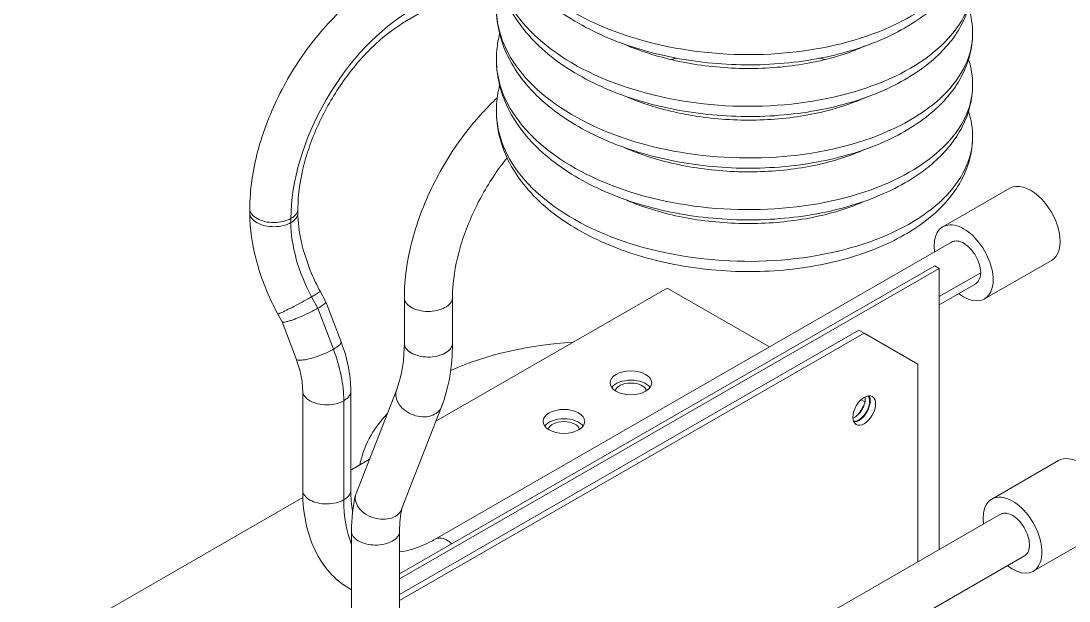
# Model space of a CAD drawing. Header units: millimetres. Extents: x 0 to 2102, y 0 to 1485.
# Drawn here: x 1582.5 to 1859.1, y 822.1 to 975.4 of the extents above; entities that cross this region are included whole.
import ezdxf

# ---------------------------------------------------------------- set-up
doc = ezdxf.new("R2010")
doc.units = ezdxf.units.MM
doc.header["$LTSCALE"] = 2.5
doc.layers.add('가시적인 것(ISO)', color=3, linetype='Continuous', lineweight=5)
doc.layers.add('가시적인 좁은 것(ISO)', color=3, linetype='Continuous', lineweight=5)

msp = doc.modelspace()

# ---------------------------------------------------------------- linework, layer by layer
at = {"layer": '가시적인 것(ISO)'}
for p, q in [((1693.254, 980.5661), (1684.226, 975.3672)), ((1843.5009, 931.1639), (1825.8232, 920.9841)), ((1642.8873, 925.7566), (1642.8873, 924.6692)), ((1655.5873, 925.7566), (1655.5873, 924.6692)), ((1691.839, 838.4568), (1828.1466, 916.9511)), ((1823.7281, 910.644), (1682.4218, 829.2711)), ((1824.8595, 909.9925), (1823.7281, 910.644)), ((1854.4796, 912.0991), (1836.8019, 901.9192)), ((1682.4218, 827.9681), (1824.8595, 909.9925)), ((1824.8595, 909.9925), (1824.8595, 835.7156)), ((1753.0174, 904.795), (1692.0267, 869.6728)), ((1753.0174, 904.795), (1780.0273, 889.241)), ((1824.8595, 900.4029), (1834.4843, 905.9455)), ((1661.4504, 903.9555), (1662.9543, 901.1629)), ((1683.6725, 902.2703), (1683.6725, 890.2241)), ((1696.3725, 902.2703), (1696.3725, 890.2241)), ((1662.9602, 901.1501), (1666.9729, 890.5981)), ((1650.2688, 897.9338), (1651.3856, 895.86)), ((1651.3822, 895.8663), (1655.1023, 886.0839)), ((1803.6463, 893.6889), (1682.4218, 823.8804)), ((1805.0605, 892.8745), (1803.6463, 893.6889)), ((1682.4218, 822.2516), (1805.0605, 892.8745)), ((1819.2026, 884.6675), (1805.0605, 892.8745)), ((1819.2026, 884.6675), (1819.2026, 832.458)), ((1656.8381, 877.6175), (1656.8381, 851.4198)), ((1669.5381, 877.6175), (1669.5381, 851.4198)), ((1681.6535, 878.0293), (1670.946, 850.5624)), ((1804.2345, 875.301), (1805.2627, 874.7089)), ((1693.4862, 873.4166), (1682.9329, 846.3454)), ((1674.45, 859.551), (1669.5381, 856.7224)), ((1856.3901, 859.2342), (1838.7125, 849.0543)), ((1656.8793, 849.4327), (1517.5509, 769.1988)), ((1704.7227, 766.5335), (1841.03, 845.0276)), ((1669.7218, 840.5555), (1669.7218, 779.4965)), ((1682.4218, 840.5555), (1682.4218, 779.4965)), ((1867.3688, 840.1694), (1849.6912, 829.9895)), ((1711.0604, 755.5279), (1847.3677, 834.022))]:
    msp.add_line(p, q, dxfattribs=at)
for centre, major_axis, ratio, start_param, end_param in [((1848.9902, 921.6315), (-5.4894, 9.5324), 0.57809312, 3.14159265, 6.28318531), ((1831.3126, 911.4516), (5.4894, -9.5324), 0.57809312, 5.32825888, 10.38067454), ((1734.6326, 854.4052), (-63, 0), 0.5758617, 4.81494211, 5.37448812), ((1743.4715, 877.2998), (-5.5, 0), 0.5758617, 3.53917364, 5.88560433), ((1743.4715, 877.2998), (-4.188, 0), 0.5758617, 3.29437285, 6.13040511), ((1802.5149, 873.9018), (1.9961, 3.4663), 0.57809312, 3.76577264, 5.65900532), ((1803.6463, 873.2502), (1.9961, 3.4663), 0.57809312, 3.40621536, 6.0185626), ((1803.6463, 873.2502), (-2.1209, -3.683), 0.57809312, 0.33854448, 2.80304817), ((1800.3936, 875.1233), (3.9923, 6.9327), 0.57809312, 4.48003295, 4.94474501), ((1734.6326, 854.4052), (-63, 0), 0.5758617, 5.79003826, 6.18063218), ((1725.7938, 867.1199), (-5.5, 0), 0.5758617, 3.53917364, 5.88560433), ((1725.7938, 867.1199), (-4.188, 0), 0.5758617, 3.29437285, 6.13040511), ((1861.8795, 849.7018), (5.4894, -9.5324), 0.57809312, 0, 3.14159265), ((1844.2018, 839.5219), (-5.4894, 9.5324), 0.57809312, 2.1857336, 7.23814928)]:
    msp.add_ellipse(centre, major_axis=major_axis, ratio=ratio, start_param=start_param, end_param=end_param, dxfattribs=at)
for centre, major_axis, ratio in [((1743.4715, 879.7524), (-5.5, 0), 0.5758617), ((1805.0605, 872.4358), (2.1209, 3.683), 0.57809312), ((1725.7938, 869.5726), (-5.5, 0), 0.5758617)]:
    msp.add_ellipse(centre, major_axis=major_axis, ratio=ratio, dxfattribs=at)
for points, knots in [([(1832.6248, 1006.1344), (1833.31, 1003.9049), (1833.6719, 1001.601), (1833.6719, 995.5516), (1832.7007, 991.7657), (1829.162, 984.8992), (1826.5847, 981.7281), (1819.8088, 975.7562), (1815.3449, 972.9877), (1804.9862, 968.3663), (1798.8809, 966.5271), (1786.1072, 964.1907), (1779.2845, 963.6529), (1765.8412, 963.9207), (1759.0532, 964.7108), (1746.2689, 967.5185), (1740.1152, 969.5686), (1729.1101, 974.7539), (1724.1351, 977.9643), (1715.999, 985.2957), (1712.7442, 989.5339), (1708.6827, 998.4024), (1707.747, 1003.1367), (1708.0243, 1007.8376), (1708.0288, 1007.9103), (1708.05, 1008.2261), (1708.0694, 1008.469), (1708.1601, 1009.4403), (1708.2569, 1010.1671), (1708.5032, 1011.5894), (1708.6512, 1012.286), (1708.8253, 1012.9784)], [167.1444778, 167.1444778, 167.1444778, 167.1444778, 168.1835149, 168.1835149, 169.88576799, 169.88576799, 171.58144881, 171.58144881, 173.5142237, 173.5142237, 175.56860357, 175.56860357, 177.60218709, 177.60218709, 179.60745619, 179.60745619, 181.61164033, 181.61164033, 183.63821585, 183.63821585, 185.68373989, 185.68373989, 187.64186206, 187.64186206, 187.67262708, 187.67262708, 187.775516, 187.775516, 188.0842901, 188.0842901, 188.38282607, 188.38282607, 188.38282607, 188.38282607]), ([(1832.6248, 992.4814), (1833.31, 990.2518), (1833.6719, 987.948), (1833.6719, 981.8985), (1832.7007, 978.1126), (1829.1619, 971.246), (1826.5846, 968.0749), (1819.8086, 962.1031), (1815.3447, 959.3346), (1804.9859, 954.7132), (1798.8806, 952.874), (1786.1069, 950.5377), (1779.2842, 949.9999), (1765.841, 950.2676), (1759.0529, 951.0579), (1746.2686, 953.8655), (1740.1149, 955.9157), (1729.1099, 961.101), (1724.1349, 964.3114), (1715.9989, 971.6428), (1712.7441, 975.8811), (1708.6827, 984.7495), (1707.747, 989.4838), (1708.0243, 994.1847), (1708.0288, 994.2574), (1708.05, 994.5731), (1708.0694, 994.8161), (1708.1601, 995.7873), (1708.257, 996.5142), (1708.5033, 997.9364), (1708.6512, 998.633), (1708.8253, 999.3253)], [128.67965148, 128.67965148, 128.67965148, 128.67965148, 129.71868227, 129.71868227, 131.4209594, 131.4209594, 133.11664074, 133.11664074, 135.04941887, 135.04941887, 137.10379906, 137.10379906, 139.13738206, 139.13738206, 141.14265095, 141.14265095, 143.14683525, 143.14683525, 145.17341118, 145.17341118, 147.21893508, 147.21893508, 149.17705485, 149.17705485, 149.20780692, 149.20780692, 149.31069583, 149.31069583, 149.61946993, 149.61946993, 149.91799314, 149.91799314, 149.91799314, 149.91799314]), ([(1642.8873, 925.7566), (1642.8873, 930.6201), (1643.6282, 935.858), (1646.3817, 946.1853), (1648.398, 951.4048), (1653.3794, 961.2133), (1656.3899, 965.9328), (1663.0279, 974.3537), (1666.7329, 978.1631), (1672.952, 983.2367), (1675.408, 984.9445), (1677.8883, 986.3728)], [0, 0, 0, 0, 1.71130136, 1.71130136, 3.37924485, 3.37924485, 5.01933855, 5.01933855, 6.65224087, 6.65224087, 7.66071026, 7.66071026, 7.66071026, 7.66071026]), ([(1832.6253, 978.8298), (1833.3104, 976.6004), (1833.6719, 974.2957), (1833.6719, 968.2486), (1832.7023, 964.4657), (1829.1676, 957.6011), (1826.5915, 954.4294), (1819.8182, 948.4567), (1815.3558, 945.6878), (1804.9997, 941.0649), (1798.8953, 939.2248), (1786.1227, 936.8864), (1779.3003, 936.3476), (1765.857, 936.6133), (1759.0686, 937.4024), (1746.2834, 940.2082), (1740.129, 942.2574), (1729.1221, 947.4409), (1724.146, 950.6504), (1716.0072, 957.9802), (1712.7508, 962.2178), (1708.6857, 971.0855), (1707.7481, 975.8199), (1708.0237, 980.5229), (1708.0284, 980.5974), (1708.0496, 980.9149), (1708.069, 981.1579), (1708.1595, 982.1291), (1708.2562, 982.856), (1708.5025, 984.28), (1708.6508, 984.9782), (1708.8253, 985.6723)], [90.21444657, 90.21444657, 90.21444657, 90.21444657, 91.25383974, 91.25383974, 92.95473551, 92.95473551, 94.6503872, 94.6503872, 96.58297896, 96.58297896, 98.63734066, 98.63734066, 100.67095392, 100.67095392, 102.67623469, 102.67623469, 104.68040944, 104.68040944, 106.70696195, 106.70696195, 108.75249377, 108.75249377, 110.71075191, 110.71075191, 110.74224834, 110.74224834, 110.84513725, 110.84513725, 111.15391136, 111.15391136, 111.45316803, 111.45316803, 111.45316803, 111.45316803]), ([(1684.226, 975.3672), (1681.5527, 973.8277), (1678.7595, 971.7451), (1673.4376, 966.8028), (1670.8416, 963.8892), (1666.0943, 957.4941), (1663.8971, 953.9206), (1660.2202, 946.5871), (1658.7023, 942.7328), (1656.5534, 935.3012), (1655.8914, 931.6273), (1655.6155, 927.4262), (1655.5873, 926.5793), (1655.5873, 925.7566)], [0, 0, 0, 0, 1.20487449, 1.20487449, 2.40310968, 2.40310968, 3.63205291, 3.63205291, 4.87386627, 4.87386627, 6.10870513, 6.10870513, 6.42916177, 6.42916177, 6.42916177, 6.42916177]), ([(1832.6273, 965.1834), (1833.3126, 962.9559), (1833.6719, 960.647), (1833.6719, 954.612), (1832.7111, 950.8458), (1829.1984, 943.9918), (1826.6287, 940.8173), (1819.8696, 934.8399), (1815.4157, 932.0685), (1805.0737, 927.4376), (1798.9744, 925.5923), (1786.2083, 923.2431), (1779.3871, 922.6984), (1765.9436, 922.953), (1759.1538, 923.7366), (1746.3632, 926.5318), (1740.2049, 928.5758), (1729.1881, 933.7496), (1724.2059, 936.9543), (1716.0523, 944.2757), (1712.7872, 948.5094), (1708.7024, 957.3733), (1707.7542, 962.108), (1708.0208, 966.8227), (1708.026, 966.9067), (1708.048, 967.2424), (1708.068, 967.494), (1708.1616, 968.4999), (1708.2628, 969.2527), (1708.5132, 970.677), (1708.657, 971.35), (1708.8253, 972.0192)], [51.74714406, 51.74714406, 51.74714406, 51.74714406, 52.7885033, 52.7885033, 54.48193835, 54.48193835, 56.17743001, 56.17743001, 58.10901339, 58.10901339, 60.16327353, 60.16327353, 62.19705036, 62.19705036, 64.2023956, 64.2023956, 66.20651901, 66.20651901, 68.23294504, 68.23294504, 70.27851849, 70.27851849, 72.2375226, 72.2375226, 72.27304129, 72.27304129, 72.37960181, 72.37960181, 72.69940262, 72.69940262, 72.98793378, 72.98793378, 72.98793378, 72.98793378]), ([(1741.5195, 969.3101), (1742.8178, 968.7382), (1744.1597, 968.199), (1750.04, 966.0571), (1755.0228, 964.7792), (1765.3142, 963.1187), (1770.7549, 962.7322), (1781.3814, 962.9006), (1786.6981, 963.4671), (1796.4653, 965.4403), (1801.0426, 966.8709), (1805.0488, 968.6392), (1805.1413, 968.6804), (1805.2335, 968.7217)], [131.31307877, 131.31307877, 131.31307877, 131.31307877, 131.79218862, 131.79218862, 133.35982992, 133.35982992, 134.95645166, 134.95645166, 136.56807113, 136.56807113, 138.17429876, 138.17429876, 138.21240786, 138.21240786, 138.21240786, 138.21240786]), ([(1832.6204, 951.5074), (1833.3071, 949.2784), (1833.6719, 946.9823), (1833.6719, 940.9143), (1832.6873, 937.1029), (1829.1148, 930.2203), (1826.5276, 927.0534), (1819.73, 921.0888), (1815.253, 918.3242), (1804.8728, 913.715), (1798.7598, 911.8836), (1785.9764, 909.564), (1779.1517, 909.0349), (1765.7089, 909.3197), (1758.9231, 910.1184), (1746.1469, 912.9422), (1739.9992, 915.0003), (1729.0093, 920.2005), (1724.0437, 923.4181), (1715.9303, 930.7623), (1712.6888, 935.0065), (1708.8978, 943.3517), (1707.9719, 947.4559), (1707.9719, 951.8681), (1707.9784, 952.2137), (1708.0302, 953.596), (1708.1275, 954.6322), (1708.4186, 956.567), (1708.6004, 957.4692), (1708.8257, 958.3647)], [13.28358883, 13.28358883, 13.28358883, 13.28358883, 14.31962951, 14.31962951, 16.033297, 16.033297, 17.72922304, 17.72922304, 19.66353393, 19.66353393, 21.71806283, 21.71806283, 23.75139651, 23.75139651, 25.75656822, 25.75656822, 27.76083183, 27.76083183, 29.78760089, 29.78760089, 31.83305696, 31.83305696, 33.55144702, 33.55144702, 33.69747351, 33.69747351, 34.13586228, 34.13586228, 34.52154452, 34.52154452, 34.52154452, 34.52154452]), ([(1683.6725, 902.2703), (1683.6725, 907.1339), (1684.4134, 912.3717), (1687.1669, 922.699), (1689.1832, 927.9185), (1694.1647, 937.727), (1697.1751, 942.4465), (1702.8934, 949.7007), (1705.4905, 952.5308), (1708.1973, 955.0505)], [0, 0, 0, 0, 1.71130196, 1.71130196, 3.37924543, 3.37924543, 5.01933911, 5.01933911, 6.19876136, 6.19876136, 6.19876136, 6.19876136]), ([(1741.521, 955.6565), (1744.2598, 954.4534), (1747.207, 953.3886), (1755.0648, 951.1142), (1760.2627, 950.1259), (1770.7961, 949.0745), (1776.2638, 949.0132), (1786.7339, 949.8161), (1791.8657, 950.6959), (1799.6075, 952.8215), (1802.5499, 953.8722), (1805.2043, 955.0584)], [163.88799923, 163.88799923, 163.88799923, 163.88799923, 164.89759354, 164.89759354, 166.47591055, 166.47591055, 168.07970266, 168.07970266, 169.69193385, 169.69193385, 170.78171467, 170.78171467, 170.78171467, 170.78171467]), ([(1741.5234, 942.0026), (1743.0149, 941.3459), (1744.5643, 940.732), (1750.7035, 938.5606), (1755.7185, 937.3207), (1766.0499, 935.7409), (1771.4983, 935.3979), (1782.112, 935.6524), (1787.4079, 936.2619), (1796.9991, 938.2897), (1801.4344, 939.713), (1805.2337, 941.4157)], [196.46977078, 196.46977078, 196.46977078, 196.46977078, 197.01985708, 197.01985708, 198.58893872, 198.58893872, 200.18663803, 200.18663803, 201.7984826, 201.7984826, 203.36825483, 203.36825483, 203.36825483, 203.36825483]), ([(1710.7879, 939.1965), (1710.2765, 938.5582), (1709.7743, 937.9074), (1706.8796, 934.0078), (1704.6823, 930.4343), (1701.0054, 923.1009), (1699.4875, 919.2465), (1697.3386, 911.815), (1696.6766, 908.1411), (1696.4007, 903.9399), (1696.3725, 903.0931), (1696.3725, 902.2703)], [2.15202378, 2.15202378, 2.15202378, 2.15202378, 2.40310896, 2.40310896, 3.63205217, 3.63205217, 4.87386553, 4.87386553, 6.10870439, 6.10870439, 6.42916178, 6.42916178, 6.42916178, 6.42916178]), ([(1741.5244, 928.3492), (1743.0559, 927.6749), (1744.6486, 927.0457), (1750.8418, 924.8686), (1755.8635, 923.6367), (1766.2028, 922.0738), (1771.6526, 921.7398), (1782.2634, 922.0122), (1787.5548, 922.6306), (1797.0856, 924.6643), (1801.4708, 926.0766), (1805.2338, 927.7628)], [229.04743909, 229.04743909, 229.04743909, 229.04743909, 229.61225029, 229.61225029, 231.18163186, 231.18163186, 232.7795508, 232.7795508, 234.39143661, 234.39143661, 235.94574338, 235.94574338, 235.94574338, 235.94574338]), ([(1650.2688, 897.9338), (1648.0876, 901.984), (1646.3037, 906.2889), (1643.8309, 914.7015), (1643.0952, 918.9129), (1642.9003, 923.4796), (1642.8873, 924.077), (1642.8873, 924.6692)], [0, 0, 0, 0, 1.38098376, 1.38098376, 2.74329206, 2.74329206, 2.94999983, 2.94999983, 2.94999983, 2.94999983]), ([(1655.5873, 924.6692), (1655.5873, 922.3347), (1655.8899, 919.7013), (1657.1013, 914.2833), (1658.0217, 911.4334), (1659.8669, 907.0682), (1660.6229, 905.4921), (1661.4504, 903.9555)], [0, 0, 0, 0, 0.92558622, 0.92558622, 1.84943729, 1.84943729, 2.37355245, 2.37355245, 2.37355245, 2.37355245]), ([(1835.8056, 908.8626), (1835.8056, 908.9141), (1835.8049, 908.9661), (1835.7862, 909.7038), (1835.6549, 910.4444), (1835.1797, 911.9514), (1834.8407, 912.7035), (1834.4191, 913.4126), (1834.1747, 913.8236), (1833.9047, 914.2165), (1833.3237, 914.9515), (1833.0145, 915.2911), (1832.1369, 916.1234), (1831.5517, 916.5402), (1830.3875, 917.1066), (1829.8198, 917.2508), (1828.8721, 917.2456), (1828.4835, 917.1451), (1828.1466, 916.9511)], [-0.51441455, -0.51441455, -0.51441455, -0.51441455, -0.49547307, -0.49547307, -0.24754859, -0.24754859, 0, 0, 0, 0.14346373, 0.14346373, 0.28695824, 0.28695824, 0.53464698, 0.53464698, 0.78232997, 0.78232997, 0.9846655, 0.9846655, 0.9846655, 0.9846655]), ([(1834.4843, 905.9455), (1834.5266, 905.9698), (1834.5681, 905.9957), (1835.0055, 906.2895), (1835.315, 906.6909), (1835.7089, 907.679), (1835.8056, 908.2407), (1835.8056, 908.8626)], [2.985820932, 2.985820932, 2.985820932, 2.985820932, 3.011198751, 3.011198751, 3.258817588, 3.258817588, 3.487334086, 3.487334086, 3.487334086, 3.487334086]), ([(1660.8377, 899.4491), (1660.2597, 899.1162), (1659.5961, 898.7633), (1658.1741, 898.0576), (1657.4297, 897.7117), (1655.9484, 897.0677), (1655.2254, 896.7761), (1654.2047, 896.3998), (1653.8679, 896.2829), (1653.401, 896.1322), (1653.2524, 896.0863), (1652.9692, 896.0031), (1652.8348, 895.9658), (1652.6986, 895.9306), (1652.6892, 895.9282), (1652.6798, 895.9258)], [0.99823998, 0.99823998, 0.99823998, 0.99823998, 1.24354373, 1.24354373, 1.48783709, 1.48783709, 1.73344679, 1.73344679, 1.86528322, 1.86528322, 1.93080432, 1.93080432, 1.99638593, 1.99638593, 2.00129785, 2.00129785, 2.00129785, 2.00129785]), ([(1662.9543, 901.1629), (1662.9785, 901.1179), (1662.9699, 901.0578), (1662.8413, 900.8287), (1662.6139, 900.6149), (1661.899, 900.0896), (1661.417, 899.7827), (1660.8377, 899.4491)], [0.389611116, 0.389611116, 0.389611116, 0.389611116, 0.50789453, 0.50789453, 0.752424677, 0.752424677, 0.998239976, 0.998239976, 0.998239976, 0.998239976]), ([(1651.3856, 895.86), (1651.4207, 895.7947), (1651.525, 895.7614), (1651.9139, 895.7606), (1652.2373, 895.814), (1652.661, 895.921), (1652.6704, 895.9234), (1652.6798, 895.9258)], [1.607362907, 1.607362907, 1.607362907, 1.607362907, 1.778673613, 1.778673613, 1.997349581, 1.997349581, 2.002260123, 2.002260123, 2.002260123, 2.002260123]), ([(1666.9729, 890.5981), (1668.1123, 887.6018), (1668.9068, 884.5158), (1669.4512, 880.2235), (1669.5381, 878.9053), (1669.5381, 877.6175)], [0, 0, 0, 0, 0.97917572, 0.97917572, 1.41980545, 1.41980545, 1.41980545, 1.41980545]), ([(1681.6535, 878.0293), (1682.7974, 880.9637), (1683.5194, 884.6577), (1683.665, 889.2592), (1683.6725, 889.7388), (1683.6725, 890.2241)], [0, 0, 0, 0, 1.62596684, 1.62596684, 1.81237314, 1.81237314, 1.81237314, 1.81237314]), ([(1656.8381, 877.6175), (1656.8381, 878.8482), (1656.6899, 880.2652), (1656.0945, 883.1375), (1655.6606, 884.6156), (1655.1023, 886.0839)], [0, 0, 0, 0, 0.51793443, 0.51793443, 1.00588268, 1.00588268, 1.00588268, 1.00588268]), ([(1669.7218, 825.0614), (1667.8083, 826.1213), (1666.0504, 827.471), (1662.2939, 831.3875), (1660.5194, 834.2607), (1657.8958, 840.9203), (1657.1143, 844.8484), (1656.8587, 849.7901), (1656.8381, 850.6008), (1656.8381, 851.4198)], [3.92019414, 3.92019414, 3.92019414, 3.92019414, 4.83851188, 4.83851188, 6.19413566, 6.19413566, 7.68391257, 7.68391257, 7.97206195, 7.97206195, 7.97206195, 7.97206195]), ([(1670.946, 850.5624), (1670.8141, 850.2241), (1670.7389, 849.8664), (1670.6961, 848.8955), (1670.826, 848.274), (1671.3924, 847.0404), (1671.8329, 846.4416), (1672.4156, 845.8911), (1672.4312, 845.8765), (1672.4469, 845.862)], [1.336085045, 1.336085045, 1.336085045, 1.336085045, 1.487805544, 1.487805544, 1.734460543, 1.734460543, 1.988929731, 1.988929731, 1.995878779, 1.995878779, 1.995878779, 1.995878779]), ([(1682.9329, 846.3454), (1682.8521, 846.138), (1682.7497, 845.9378), (1682.2987, 845.2386), (1681.8293, 844.8039), (1680.6628, 844.1319), (1679.9782, 843.9001), (1678.4812, 843.6688), (1677.6834, 843.6711), (1676.0738, 843.9114), (1675.2773, 844.1479), (1673.7686, 844.8374), (1673.0748, 845.29), (1672.4783, 845.833), (1672.4626, 845.8475), (1672.4469, 845.862)], [0.6529211, 0.6529211, 0.6529211, 0.6529211, 0.74629679, 0.74629679, 0.99448351, 0.99448351, 1.24130799, 1.24130799, 1.48756584, 1.48756584, 1.73453253, 1.73453253, 1.98913327, 1.98913327, 1.99607831, 1.99607831, 1.99607831, 1.99607831]), ([(1841.03, 845.0276), (1841.0515, 845.04), (1841.0732, 845.052), (1841.0952, 845.0637), (1841.3396, 845.1932), (1841.6096, 845.2752), (1842.1906, 845.3409), (1842.4997, 845.3245), (1843.3773, 845.1461), (1843.9626, 844.8888), (1845.1268, 844.1144), (1845.6945, 843.6047), (1846.7376, 842.3976), (1847.203, 841.7116), (1847.9694, 840.2519), (1848.2631, 839.4921), (1848.6383, 837.9977), (1848.7164, 837.2775), (1848.6445, 835.9716), (1848.4953, 835.3984), (1848.0209, 834.5372), (1847.7254, 834.228), (1847.3677, 834.022)], [-0.01290076, -0.01290076, -0.01290076, -0.01290076, 0, 0, 0, 0.14346373, 0.14346373, 0.28695824, 0.28695824, 0.53464698, 0.53464698, 0.78232997, 0.78232997, 1.03000711, 1.03000711, 1.27767826, 1.27767826, 1.52534333, 1.52534333, 1.77300218, 1.77300218, 1.98770762, 1.98770762, 1.98770762, 1.98770762]), ([(1682.4218, 835.085), (1684.7387, 835.3462), (1687.4823, 836.1814), (1690.834, 837.8943), (1691.3351, 838.1666), (1691.839, 838.4568)], [4.72843321, 4.72843321, 4.72843321, 4.72843321, 6.03498985, 6.03498985, 6.26212673, 6.26212673, 6.26212673, 6.26212673])]:
    msp.add_open_spline(points, degree=3, knots=knots, dxfattribs=at)
for points in [[(1755.5479, 965.5273), (1755.0298, 965.4145), (1754.5143, 965.2971), (1754.0018, 965.1753)], [(1794.7904, 965.176), (1794.3126, 965.2948), (1793.831, 965.4093), (1793.346, 965.5193)], [(1696.3725, 890.2241), (1696.3725, 884.1377), (1695.4215, 878.381), (1693.4862, 873.4166)], [(1669.5381, 851.4198), (1669.5381, 849.4049), (1669.7136, 847.5174), (1670.0324, 845.8246)], [(1669.7218, 840.5555), (1669.7218, 843.917), (1670.0807, 847.1541), (1670.8157, 850.1503)], [(1683.0232, 846.577), (1682.6355, 844.7984), (1682.4218, 842.7577), (1682.4218, 840.5555)]]:
    msp.add_open_spline(points, degree=3, dxfattribs=at)
at = {"layer": '가시적인 좁은 것(ISO)'}
for p, q in [((1653.7275, 923.1709), (1653.7275, 922.9872)), ((1653.7275, 922.9872), (1653.7275, 922.0835)), ((1824.8595, 902.5591), (1835.8056, 908.8626)), ((1659.1929, 902.5034), (1660.8377, 899.4491)), ((1660.8377, 899.4491), (1664.9503, 888.6345)), ((1667.6782, 875.0318), (1667.6782, 874.0762)), ((1667.6782, 874.0762), (1667.6782, 848.8341))]:
    msp.add_line(p, q, dxfattribs=at)
for centre, major_axis, start_param, end_param in [((1685.5473, 941.4947), (-22.4564, -38.9963), 3.92505711, 5.49585344), ((1674.9407, 909.8677), (14.971, -25.9975), 3.92892453, 4.6631387), ((1646.465, 887.2477), (14.971, -25.9975), 0.78733187, 1.30006987), ((1699.498, 867.1579), (-22.4564, -38.9963), 5.49585344, 5.85619174)]:
    msp.add_ellipse(centre, major_axis=major_axis, ratio=0.57809312, start_param=start_param, end_param=end_param, dxfattribs=at)
for points, knots in [([(1833.6656, 999.3084), (1833.6587, 995.2234), (1832.2978, 991.1384), (1829.637, 987.332), (1825.9642, 982.0777), (1819.822, 977.3656), (1811.9429, 973.8003), (1804.0637, 970.2351), (1794.4635, 967.8248), (1784.2868, 966.8996), (1774.1101, 965.9745), (1763.3775, 966.5371), (1753.3687, 968.5634), (1743.3599, 970.5897), (1734.095, 974.0763), (1726.6788, 978.6504), (1719.2626, 983.2245), (1713.71, 988.8777), (1710.683, 994.9787), (1708.8887, 998.5952), (1707.984, 1002.3651), (1707.9812, 1006.1348)], [29.05973205, 29.05973205, 29.05973205, 29.05973205, 29.42000188, 29.42000188, 29.42000188, 29.91730913, 29.91730913, 29.91730913, 30.41461637, 30.41461637, 30.41461637, 30.91192361, 30.91192361, 30.91192361, 31.40923085, 31.40923085, 31.40923085, 31.90653809, 31.90653809, 31.90653809, 32.2013247, 32.2013247, 32.2013247, 32.2013247]), ([(1833.6635, 985.6548), (1833.6659, 983.6312), (1833.3374, 981.6076), (1832.6737, 979.6181), (1830.8243, 974.0739), (1826.3759, 968.8058), (1819.8592, 964.4849), (1813.3424, 960.164), (1804.7702, 956.7998), (1795.1649, 954.8362), (1785.5595, 952.8726), (1774.9402, 952.3144), (1764.5732, 953.2711), (1754.2063, 954.2278), (1744.1125, 956.6982), (1735.4954, 960.4307), (1726.8784, 964.1632), (1719.7554, 969.151), (1714.9758, 974.8422), (1710.3953, 980.2965), (1707.9758, 986.387), (1707.9722, 992.4816)], [22.77654674, 22.77654674, 22.77654674, 22.77654674, 22.95500774, 22.95500774, 22.95500774, 23.45231498, 23.45231498, 23.45231498, 23.94962222, 23.94962222, 23.94962222, 24.44692946, 24.44692946, 24.44692946, 24.94423671, 24.94423671, 24.94423671, 25.44154395, 25.44154395, 25.44154395, 25.91813939, 25.91813939, 25.91813939, 25.91813939]), ([(1833.6719, 972.002), (1833.6712, 966.4006), (1831.0653, 960.8049), (1826.159, 955.9158), (1821.2194, 950.9935), (1813.9579, 946.7981), (1805.2405, 943.8727), (1796.523, 940.9473), (1786.3672, 939.2985), (1775.9838, 939.166), (1765.6004, 939.0335), (1755.0104, 940.4181), (1745.4765, 943.1978), (1735.9427, 945.9774), (1727.4841, 950.1473), (1721.1095, 955.253), (1714.7348, 960.3588), (1710.4569, 966.3909), (1708.7857, 972.6731), (1708.2443, 974.7082), (1707.9769, 976.7682), (1707.9795, 978.8282)], [16.49336143, 16.49336143, 16.49336143, 16.49336143, 16.98732083, 16.98732083, 16.98732083, 17.48462807, 17.48462807, 17.48462807, 17.98193532, 17.98193532, 17.98193532, 18.47924256, 18.47924256, 18.47924256, 18.9765498, 18.9765498, 18.9765498, 19.47385704, 19.47385704, 19.47385704, 19.63495408, 19.63495408, 19.63495408, 19.63495408]), ([(1833.6632, 958.3493), (1833.6592, 954.8097), (1832.643, 951.27), (1830.6347, 947.9122), (1827.4351, 942.5627), (1821.7237, 937.6863), (1814.1816, 933.9074), (1806.6394, 930.1285), (1797.2817, 927.4554), (1787.2241, 926.2499), (1777.1666, 925.0443), (1766.4295, 925.3094), (1756.2931, 927.0566), (1746.1567, 928.8037), (1736.6415, 932.03), (1728.8818, 936.3938), (1721.1222, 940.7576), (1715.1339, 946.2509), (1711.6309, 952.2614), (1709.2155, 956.4059), (1707.9851, 960.7909), (1707.9792, 965.1758)], [10.21017612, 10.21017612, 10.21017612, 10.21017612, 10.52232668, 10.52232668, 10.52232668, 11.01963393, 11.01963393, 11.01963393, 11.51694117, 11.51694117, 11.51694117, 12.01424841, 12.01424841, 12.01424841, 12.51155565, 12.51155565, 12.51155565, 13.00886289, 13.00886289, 13.00886289, 13.35176878, 13.35176878, 13.35176878, 13.35176878]), ([(1833.666, 944.6956), (1833.6685, 943.2177), (1833.4937, 941.7398), (1833.1388, 940.2751), (1831.7847, 934.6865), (1827.8116, 929.3017), (1821.6934, 924.8058), (1815.5751, 920.3098), (1807.324, 916.7124), (1797.9238, 914.4854), (1788.5237, 912.2585), (1777.9934, 911.4072), (1767.5886, 912.0761), (1757.1838, 912.7449), (1746.9255, 914.9333), (1738.0367, 918.4232), (1729.1479, 921.9131), (1721.6467, 926.6982), (1716.4273, 932.2509), (1711.208, 937.8036), (1708.281, 944.1135), (1707.9955, 950.4711), (1707.9798, 950.8215), (1707.9721, 951.172), (1707.9723, 951.5224)], [3.92699082, 3.92699082, 3.92699082, 3.92699082, 4.05733254, 4.05733254, 4.05733254, 4.55463978, 4.55463978, 4.55463978, 5.05194702, 5.05194702, 5.05194702, 5.54925426, 5.54925426, 5.54925426, 6.04656151, 6.04656151, 6.04656151, 6.54386875, 6.54386875, 6.54386875, 7.04117599, 7.04117599, 7.04117599, 7.06858347, 7.06858347, 7.06858347, 7.06858347]), ([(1653.7275, 923.1709), (1653.1428, 922.8342), (1652.4495, 922.5665), (1650.9237, 922.1991), (1650.1058, 922.103), (1648.4521, 922.0968), (1647.6321, 922.1867), (1646.0981, 922.5425), (1645.3988, 922.8049), (1644.2142, 923.4694), (1643.7403, 923.8651), (1643.0824, 924.7388), (1642.9048, 925.2085), (1642.8877, 925.7086), (1642.8873, 925.7326), (1642.8873, 925.7566)], [0, 0, 0, 0, 0.24805924, 0.24805924, 0.49611848, 0.49611848, 0.74417772, 0.74417772, 0.99223696, 0.99223696, 1.2402962, 1.2402962, 1.48835544, 1.48835544, 1.50086087, 1.50086087, 1.50086087, 1.50086087]), ([(1653.7275, 922.0835), (1653.1428, 921.7468), (1652.4495, 921.4791), (1650.9237, 921.1118), (1650.1058, 921.0157), (1648.4521, 921.0095), (1647.6321, 921.0994), (1646.0981, 921.4551), (1645.3988, 921.7176), (1644.2142, 922.3821), (1643.7403, 922.7778), (1643.0824, 923.6515), (1642.9048, 924.1212), (1642.8877, 924.6212), (1642.8873, 924.6452), (1642.8873, 924.6692)], [0, 0, 0, 0, 0.24805924, 0.24805924, 0.49611848, 0.49611848, 0.74417772, 0.74417772, 0.99223696, 0.99223696, 1.2402962, 1.2402962, 1.48835544, 1.48835544, 1.50086087, 1.50086087, 1.50086087, 1.50086087]), ([(1655.5873, 925.7566), (1655.5873, 925.3373), (1655.4621, 924.9207), (1655.0587, 924.2712), (1654.8528, 924.0282), (1654.3519, 923.5726), (1654.0585, 923.3615), (1653.7275, 923.1709)], [3.502025255, 3.502025255, 3.502025255, 3.502025255, 3.720888609, 3.720888609, 3.861337642, 3.861337642, 4.001786675, 4.001786675, 4.001786675, 4.001786675]), ([(1655.5873, 924.6692), (1655.5873, 924.2499), (1655.4621, 923.8333), (1655.0587, 923.1839), (1654.8528, 922.9409), (1654.3519, 922.4853), (1654.0585, 922.2742), (1653.7275, 922.0835)], [3.502025255, 3.502025255, 3.502025255, 3.502025255, 3.720888609, 3.720888609, 3.861337642, 3.861337642, 4.001786675, 4.001786675, 4.001786675, 4.001786675]), ([(1659.1929, 902.5034), (1658.6082, 902.1667), (1657.9443, 901.7936), (1656.5329, 901.0165), (1655.7989, 900.62), (1654.3569, 899.8555), (1653.6626, 899.4949), (1652.4058, 898.8576), (1651.8553, 898.587), (1650.9719, 898.1723), (1650.6475, 898.0321), (1650.342, 897.9268), (1650.2785, 897.9158), (1650.2688, 897.9338)], [0, 0, 0, 0, 0.24805924, 0.24805924, 0.49611848, 0.49611848, 0.74417772, 0.74417772, 0.99223696, 0.99223696, 1.2402962, 1.2402962, 1.39364393, 1.39364393, 1.39364393, 1.39364393]), ([(1661.4504, 903.9555), (1661.4554, 903.9463), (1661.4464, 903.9297), (1661.35, 903.8285), (1661.1358, 903.677), (1660.5988, 903.3363), (1660.365, 903.193), (1659.8268, 902.8714), (1659.5239, 902.694), (1659.1929, 902.5034)], [3.394855275, 3.394855275, 3.394855275, 3.394855275, 3.472829368, 3.472829368, 3.720888609, 3.720888609, 3.861337642, 3.861337642, 4.001786675, 4.001786675, 4.001786675, 4.001786675]), ([(1683.6725, 902.2703), (1683.6725, 901.8023), (1683.8286, 901.3385), (1684.4412, 900.4626), (1684.8969, 900.0598), (1686.0508, 899.3777), (1686.738, 899.1047), (1688.2552, 898.7259), (1689.0708, 898.6237), (1690.7242, 898.6049), (1691.5462, 898.6886), (1693.0882, 899.0328), (1693.7935, 899.2899), (1694.9931, 899.9454), (1695.476, 900.3375), (1696.1537, 901.2061), (1696.342, 901.6744), (1696.3714, 902.1904), (1696.3725, 902.2303), (1696.3725, 902.2703)], [0.50028568, 0.50028568, 0.50028568, 0.50028568, 0.74417772, 0.74417772, 0.99223696, 0.99223696, 1.2402962, 1.2402962, 1.48835544, 1.48835544, 1.73641468, 1.73641468, 1.98447392, 1.98447392, 2.23253317, 2.23253317, 2.48059241, 2.48059241, 2.50144085, 2.50144085, 2.50144085, 2.50144085]), ([(1664.9503, 888.6345), (1664.3656, 888.2978), (1663.687, 887.9569), (1662.2183, 887.3049), (1661.4423, 887.0001), (1659.8943, 886.4671), (1659.137, 886.244), (1657.7414, 885.9099), (1657.1163, 885.802), (1656.0821, 885.7167), (1655.6828, 885.7402), (1655.2523, 885.8867), (1655.1445, 885.9727), (1655.1023, 886.0839)], [0, 0, 0, 0, 0.24805924, 0.24805924, 0.49611848, 0.49611848, 0.74417772, 0.74417772, 0.99223696, 0.99223696, 1.2402962, 1.2402962, 1.40450739, 1.40450739, 1.40450739, 1.40450739]), ([(1666.9729, 890.5981), (1666.9902, 890.5526), (1666.9965, 890.5029), (1666.9742, 890.2505), (1666.8053, 890.0002), (1666.3188, 889.5491), (1666.099, 889.3753), (1665.5795, 889.0128), (1665.2813, 888.8252), (1664.9503, 888.6345)], [3.405714002, 3.405714002, 3.405714002, 3.405714002, 3.472829368, 3.472829368, 3.720888609, 3.720888609, 3.861337642, 3.861337642, 4.001786675, 4.001786675, 4.001786675, 4.001786675]), ([(1683.6725, 890.2241), (1683.6725, 889.756), (1683.8286, 889.2923), (1684.4412, 888.4163), (1684.8969, 888.0136), (1686.0508, 887.3314), (1686.738, 887.0585), (1688.2552, 886.6797), (1689.0708, 886.5774), (1690.7242, 886.5587), (1691.5462, 886.6424), (1693.0882, 886.9865), (1693.7935, 887.2437), (1694.9931, 887.8991), (1695.476, 888.2912), (1696.1537, 889.1599), (1696.342, 889.6282), (1696.3714, 890.1441), (1696.3725, 890.1841), (1696.3725, 890.2241)], [0.50028568, 0.50028568, 0.50028568, 0.50028568, 0.74417772, 0.74417772, 0.99223696, 0.99223696, 1.2402962, 1.2402962, 1.48835544, 1.48835544, 1.73641468, 1.73641468, 1.98447392, 1.98447392, 2.23253317, 2.23253317, 2.48059241, 2.48059241, 2.50144085, 2.50144085, 2.50144085, 2.50144085]), ([(1667.6782, 875.0318), (1667.0935, 874.6951), (1666.4002, 874.4274), (1664.8745, 874.0601), (1664.0566, 873.964), (1662.4029, 873.9578), (1661.5829, 874.0477), (1660.0489, 874.4034), (1659.3496, 874.6659), (1658.165, 875.3304), (1657.691, 875.7261), (1657.0332, 876.5998), (1656.8556, 877.0695), (1656.8385, 877.5695), (1656.8381, 877.5935), (1656.8381, 877.6175)], [0, 0, 0, 0, 0.24805924, 0.24805924, 0.49611848, 0.49611848, 0.74417772, 0.74417772, 0.99223696, 0.99223696, 1.2402962, 1.2402962, 1.48835544, 1.48835544, 1.50086087, 1.50086087, 1.50086087, 1.50086087]), ([(1669.5381, 877.6175), (1669.5381, 877.1982), (1669.4129, 876.7816), (1669.0095, 876.1322), (1668.8036, 875.8892), (1668.3027, 875.4336), (1668.0093, 875.2225), (1667.6782, 875.0318)], [3.502025255, 3.502025255, 3.502025255, 3.502025255, 3.720888609, 3.720888609, 3.861337642, 3.861337642, 4.001786675, 4.001786675, 4.001786675, 4.001786675]), ([(1681.6535, 878.0293), (1681.5156, 877.6756), (1681.4358, 877.2998), (1681.386, 876.2844), (1681.5121, 875.6345), (1682.0636, 874.3596), (1682.4838, 873.7467), (1683.5658, 872.639), (1684.2172, 872.1548), (1685.6675, 871.3802), (1686.4525, 871.0972), (1688.054, 870.7717), (1688.8552, 870.7322), (1690.3681, 870.9045), (1691.0654, 871.1146), (1692.2632, 871.7589), (1692.7522, 872.187), (1693.2601, 872.9235), (1693.3879, 873.1644), (1693.4862, 873.4166)], [0.34154846, 0.34154846, 0.34154846, 0.34154846, 0.49611848, 0.49611848, 0.74417772, 0.74417772, 0.99223696, 0.99223696, 1.2402962, 1.2402962, 1.48835544, 1.48835544, 1.73641468, 1.73641468, 1.98447392, 1.98447392, 2.23253317, 2.23253317, 2.34276449, 2.34276449, 2.34276449, 2.34276449]), ([(1667.6782, 848.8341), (1667.0935, 848.4974), (1666.4002, 848.2297), (1664.8745, 847.8624), (1664.0566, 847.7663), (1662.4029, 847.76), (1661.5829, 847.8499), (1660.0489, 848.2057), (1659.3496, 848.4681), (1658.165, 849.1326), (1657.691, 849.5283), (1657.0332, 850.4021), (1656.8556, 850.8717), (1656.8385, 851.3718), (1656.8381, 851.3958), (1656.8381, 851.4198)], [0, 0, 0, 0, 0.24805924, 0.24805924, 0.49611848, 0.49611848, 0.74417772, 0.74417772, 0.99223696, 0.99223696, 1.2402962, 1.2402962, 1.48835544, 1.48835544, 1.50086087, 1.50086087, 1.50086087, 1.50086087]), ([(1669.5381, 851.4198), (1669.5381, 851.0005), (1669.4129, 850.5839), (1669.0095, 849.9344), (1668.8036, 849.6914), (1668.3027, 849.2359), (1668.0093, 849.0247), (1667.6782, 848.8341)], [3.502025255, 3.502025255, 3.502025255, 3.502025255, 3.720888609, 3.720888609, 3.861337642, 3.861337642, 4.001786675, 4.001786675, 4.001786675, 4.001786675]), ([(1669.7218, 840.5555), (1669.7218, 840.0874), (1669.8778, 839.6237), (1670.4904, 838.7477), (1670.9461, 838.345), (1672.1001, 837.6628), (1672.7872, 837.3899), (1674.3044, 837.0111), (1675.1201, 836.9088), (1676.7735, 836.8901), (1677.5955, 836.9738), (1679.1374, 837.3179), (1679.8427, 837.5751), (1681.0423, 838.2305), (1681.5253, 838.6226), (1682.2029, 839.4913), (1682.3912, 839.9596), (1682.4206, 840.4755), (1682.4218, 840.5155), (1682.4218, 840.5555)], [0.50028568, 0.50028568, 0.50028568, 0.50028568, 0.74417772, 0.74417772, 0.99223696, 0.99223696, 1.2402962, 1.2402962, 1.48835544, 1.48835544, 1.73641468, 1.73641468, 1.98447392, 1.98447392, 2.23253317, 2.23253317, 2.48059241, 2.48059241, 2.50144085, 2.50144085, 2.50144085, 2.50144085]), ([(1691.839, 838.4568), (1692.2158, 838.6737), (1692.6566, 838.7734), (1693.6728, 838.7253), (1694.2469, 838.553), (1695.3093, 837.9896), (1695.7867, 837.6479), (1696.2454, 837.2317)], [2.502670605, 2.502670605, 2.502670605, 2.502670605, 2.728651647, 2.728651647, 2.976710887, 2.976710887, 3.179730741, 3.179730741, 3.179730741, 3.179730741])]:
    msp.add_open_spline(points, degree=3, knots=knots, dxfattribs=at)

doc.saveas('drawing.dxf')
